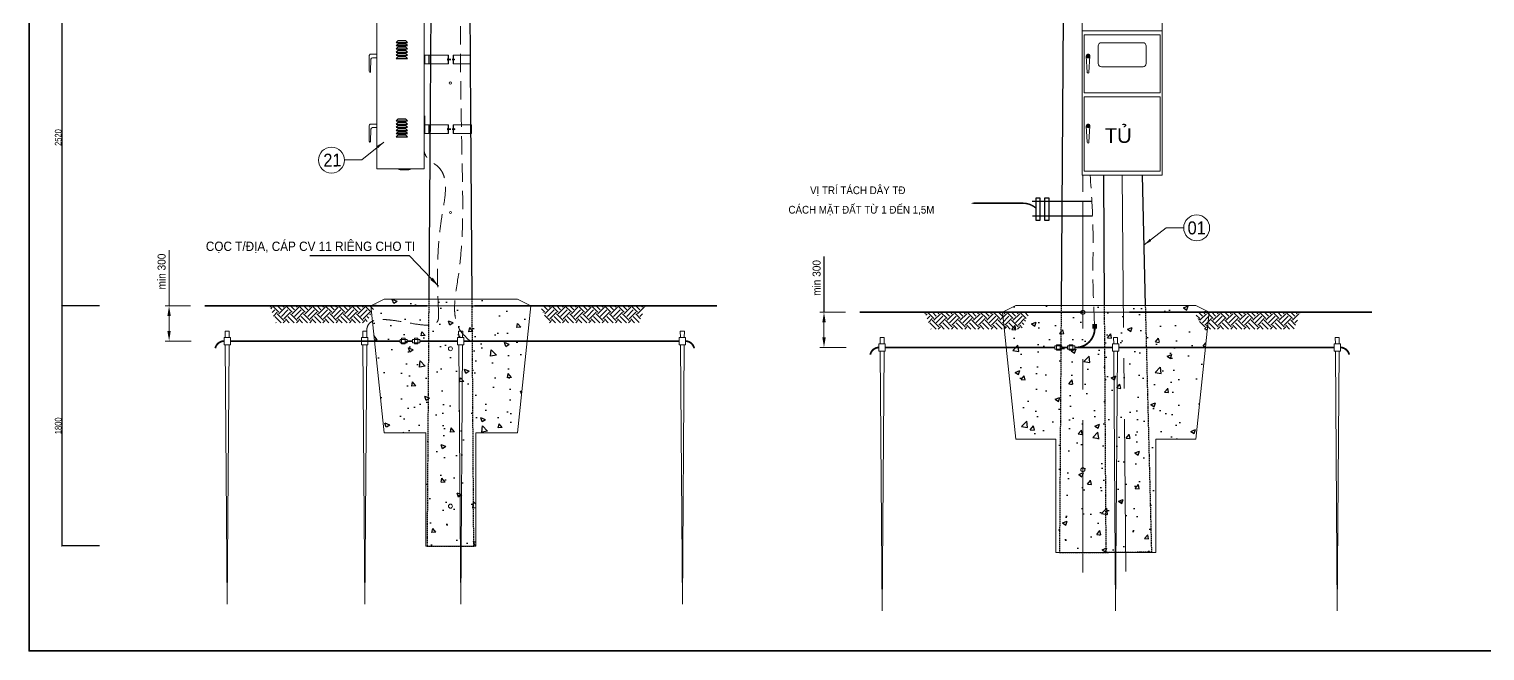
# Model space of a CAD drawing. Header units: millimetres. Extents: x -23083795 to 376618, y 113268 to 3804440.
# Drawn here: x 217200 to 228112, y 115941 to 120599 of the extents above; entities that cross this region are included whole.
import ezdxf
from ezdxf.enums import TextEntityAlignment as Align

# ---------------------------------------------------------------- set-up
doc = ezdxf.new("R2010")
doc.units = ezdxf.units.MM
doc.header["$LTSCALE"] = 6
for name, pattern in [('CENTER', [50.8, 31.75, -6.35, 6.35, -6.35]), ('DASHED', [19.05, 12.7, -6.35]), ('HIDDEN2', [4.7625, 3.175, -1.5875])]:
    doc.linetypes.add(name, pattern=pattern)
for name, color, linetype, lineweight in [('Co ban', 3, 'Continuous', 13), ('DIM', 4, 'Continuous', 13), ('Duong day', 5, 'Continuous', 30), ('duong tam', 30, 'CENTER', 5), ('Duongcoban', 4, 'Continuous', 30), ('Net dam', 1, 'Continuous', 18), ('Net manh', 4, 'Continuous', 13), ('netlonkhungten', 32, 'Continuous', 35), ('Text', 7, 'Continuous', 13), ('Truc', 6, 'Continuous', 9)]:
    doc.layers.add(name, color=color, linetype=linetype, lineweight=lineweight)
doc.layers.add('LOP1', color=7, linetype='Continuous')
doc.layers.add('xlc', color=3, linetype='Continuous')
doc.styles.add('DIM', font='techl___.ttf', dxfattribs={"width": 0.9, "height": 50})
doc.styles.get("Standard").update_dxf_attribs({"font": 'VHELVCN_1.TTF', "height": 60})
doc.styles.add('VNI-HELVE', font='VHELVEN_0.TTF', dxfattribs={"width": 0.9})
doc.dimstyles.new('D50', dxfattribs={"dimtxt": 60, "dimasz": 75, "dimexe": 30, "dimexo": 50, "dimgap": 25, "dimtad": 1, "dimdec": 0, "dimdsep": 46, "dimtxsty": 'VNI-HELVE', "dimcen": 0, "dimclrd": 256, "dimclre": 256, "dimclrt": 7, "dimadec": 0, "dimazin": 0, "dimtfac": 1, "dimtdec": 0, "dimtmove": 1, "dimatfit": 3, "dimfxl": 1, "dimtolj": 1, "dimtzin": 0, "dimlwd": -1, "dimlwe": -1, "dimarcsym": 0})
doc.dimstyles.new('TL1-1', dxfattribs={"dimtxt": 2, "dimasz": 1, "dimexe": 1, "dimexo": 1, "dimgap": 0.5, "dimtad": 1, "dimdec": 0, "dimlfac": 50, "dimzin": 0, "dimdsep": 46, "dimtxsty": 'DIM', "dimblk1": 'OBLIQUE', "dimblk2": 'OBLIQUE', "dimsah": 1, "dimcen": 0, "dimdle": 1, "dimclrd": 256, "dimclre": 256, "dimclrt": 256, "dimadec": 0, "dimazin": 0, "dimtfac": 1, "dimtdec": 0, "dimtofl": 0, "dimtmove": 0, "dimatfit": 3, "dimldrblk": 'OBLIQUE', "dimfxl": 1, "dimtolj": 1, "dimtzin": 0, "dimarcsym": 0})

# ---------------------------------------------------------------- blocks, each defined once
blk = doc.blocks.new('*D185')
at = {"layer": 'Defpoints', "color": 0}
for p in [(218459, 118526), (218249, 118262), (218464, 118262)]:
    blk.add_point(p, dxfattribs=at)
at = {"layer": 'DIM'}
for p, q in [((218249, 118944), (218249, 118526)), ((218409, 118526), (218219, 118526)), ((218249, 118451), (218249, 118337)), ((218414, 118262), (218219, 118262))]:
    blk.add_line(p, q, dxfattribs=at)
for points in [[(218236, 118451), (218261, 118451), (218249, 118526)], [(218236, 118337), (218261, 118337), (218249, 118262)]]:
    blk.add_solid(points, dxfattribs=at)
at = {"layer": 'DIM', "color": 7, "insert": (218193, 118783), "char_height": 60, "attachment_point": 5, "rotation": 90, "style": 'VNI-HELVE'}
blk.add_mtext('\\A1;min 300', dxfattribs=at)
blk = doc.blocks.new('*D186')
at = {"layer": 'Defpoints', "color": 0}
for p in [(223369, 118478), (223158, 118214), (223374, 118214)]:
    blk.add_point(p, dxfattribs=at)
at = {"layer": 'DIM'}
for p, q in [((223158, 118896), (223158, 118478)), ((223319, 118478), (223128, 118478)), ((223158, 118403), (223158, 118289)), ((223324, 118214), (223128, 118214))]:
    blk.add_line(p, q, dxfattribs=at)
for points in [[(223146, 118403), (223171, 118403), (223158, 118478)], [(223146, 118289), (223171, 118289), (223158, 118214)]]:
    blk.add_solid(points, dxfattribs=at)
at = {"layer": 'DIM', "color": 7, "insert": (223103, 118735), "char_height": 60, "attachment_point": 5, "rotation": 90, "style": 'VNI-HELVE'}
blk.add_mtext('\\A1;min 300', dxfattribs=at)
blk = doc.blocks.new('_Oblique')
at = {"color": 0, "lineweight": -2}
blk.add_line((-0.5, -0.5), (0.5, 0.5), dxfattribs=at)
blk = doc.blocks.new('*D352')
at = {"lineweight": -2}
for p, q in [((217726, 121047), (217443, 121047)), ((217444, 121048), (217444, 118526)), ((217726, 118527), (217443, 118527))]:
    blk.add_line(p, q, dxfattribs=at)
at = {"layer": 'Defpoints', "color": 0}
for p in [(217727, 121047), (217444, 118527), (217727, 118527)]:
    blk.add_point(p, dxfattribs=at)
at = {"lineweight": -2}
for p, rotation in [((217444, 121047), 90), ((217444, 118527), 270)]:
    blk.add_blockref('_Oblique', p, dxfattribs=dict(at, rotation=rotation))
at = {"insert": (217418, 119787), "char_height": 50, "attachment_point": 5, "rotation": 90, "style": 'DIM'}
blk.add_mtext('\\A1;2520', dxfattribs=at)
blk = doc.blocks.new('*D353')
at = {"lineweight": -2}
for p, q in [((217726, 118527), (217443, 118527)), ((217444, 118528), (217444, 116726)), ((217726, 116727), (217443, 116727))]:
    blk.add_line(p, q, dxfattribs=at)
at = {"layer": 'Defpoints', "color": 0}
for p in [(217727, 118527), (217444, 116727), (217727, 116727)]:
    blk.add_point(p, dxfattribs=at)
at = {"lineweight": -2}
for p, rotation in [((217444, 118527), 90), ((217444, 116727), 270)]:
    blk.add_blockref('_Oblique', p, dxfattribs=dict(at, rotation=rotation))
at = {"insert": (217418, 117627), "char_height": 50, "attachment_point": 5, "rotation": 90, "style": 'DIM'}
blk.add_mtext('\\A1;1800', dxfattribs=at)

msp = doc.modelspace()

# ---------------------------------------------------------------- hatches: boundary and pattern name
h = msp.add_hatch()
h.set_pattern_fill('AR-CONC', color=3, scale=50, style=0)
h.set_pattern_definition([(130, (-196502.63, -153118.28), (-358.6301, -31.37607), [37.5, -412.5]), (185, (-196502.63, -153118.28), (69.37567, 376.09607), [30, -330]), (79.5486, (-196532.52, -153120.9), (-289.2547, 344.71977), [31.8701, -350.57106]), (133.8158, (-196502.63, -153018.28), (-533.62052, -82.7595), [56.25, -618.75]), (83.3644, (-196547.1, -153025.17), (-467.33135, 487.05894), [47.80514, -525.8565]), (188.8158, (-196502.63, -153018.3), (-467.331, 487.0593), [45, -495]), (159, (-196552.63, -153043.28), (-298.45353, -201.30945), [37.5, -412.5]), (214, (-196552.63, -153043.28), (-121.65767, 362.57502), [30, -330]), (108.5486, (-196577.5, -153060.05), (-420.11131, 161.26525), [31.8701, -350.57106]), (142.5, (-196502.63, -153118.28), (-6.079928, 166.446927), [0, -326, 0, -335, 0, -331.25]), (172.5, (-196502.63, -153118.28), (-131.53477, 197.205856), [0, -191, 0, -318.5, 0, -126.25]), (212.5, (-196391.13, -153118.28), (-266.911218, -11.277436), [0, -125, 0, -390, 0, -517.5]), (222.5, (-196341.13, -153118.28), (-291.59308, 50.05249), [0, -162.5, 0, -259, 0, -367.5])])
h.paths.add_polyline_path([(219760.79844, 118524.91054), (219860.79844, 118574.91054), (220860.79844, 118574.91054), (220960.79844, 118524.91054), (220860.79844, 117574.91054), (220548.29844, 117574.91054), (220548.29844, 116724.91054), (220173.29844, 116724.91054), (220173.29844, 117574.91054), (219860.79844, 117574.91054)])
h = msp.add_hatch()
h.set_pattern_fill('AR-CONC', color=3, scale=50, style=0)
h.set_pattern_definition([(50, (642311.9, -153165.9), (358.6301, -31.37607), [37.5, -412.5]), (355, (642311.9, -153165.9), (-69.37567, 376.09607), [30, -330]), (100.4514, (642341.8, -153168.5), (289.2547, 344.71977), [31.8701, -350.57106]), (46.1842, (642311.9, -153065.9), (533.62052, -82.7595), [56.25, -618.75]), (96.6356, (642356.37, -153072.8), (467.33135, 487.05894), [47.80514, -525.8565]), (351.1842, (642311.9, -153065.9), (467.331, 487.0593), [45, -495]), (21, (642361.9, -153090.9), (298.45353, -201.30945), [37.5, -412.5]), (326, (642361.9, -153090.9), (121.65767, 362.57502), [30, -330]), (71.4514, (642386.77, -153107.67), (420.11131, 161.26525), [31.8701, -350.57106]), (37.5, (642311.9, -153165.89), (6.079928, 166.446927), [0, -326, 0, -335, 0, -331.25]), (7.5, (642311.9, -153165.9), (131.53477, 197.205856), [0, -191, 0, -318.5, 0, -126.25]), (327.5, (642200.4, -153165.89), (266.911218, -11.277436), [0, -125, 0, -390, 0, -517.5]), (317.5, (642150.4, -153165.9), (291.59308, 50.05249), [0, -162.5, 0, -259, 0, -367.5])])
h.paths.add_polyline_path([(226045.57431, 118477.29448), (225945.57431, 118527.29448), (224595.57431, 118527.29448), (224495.57431, 118477.29448), (224595.57431, 117527.29448), (224895.57431, 117527.29448), (224895.57431, 116677.29448), (225645.57431, 116677.29448), (225645.57431, 117527.29448), (225945.57431, 117527.29448)])
at = {"layer": 'DIM'}
h = msp.add_hatch(dxfattribs=at)
h.set_pattern_fill('EARTH', color=256, scale=11.025, angle=45, style=0)
h.set_pattern_definition([(45, (230355692.39, 28727.45), (8e-15, 99.007323735), [70.00875, -70.00875]), (45, (230355673.826, 28746.02), (8e-15, 99.007323735), [70.00875, -70.00875]), (45, (230355655.26, 28764.58), (8e-15, 99.007323735), [70.00875, -70.00875]), (135, (230355655.26, 28776.96), (-99.007323735, 8e-15), [70.00875, -70.00875]), (135, (230355673.826, 28795.52), (-99.007323735, 8e-15), [70.00875, -70.00875]), (135, (230355692.39, 28814.084), (-99.007323735, 8e-15), [70.00875, -70.00875])])
h.paths.add_polyline_path([(219793.0307, 118525.66728), (219002.98443, 118525.66728), (219049.3241, 118399.43761), (219729.93951, 118399.43761)])
h = msp.add_hatch(dxfattribs=at)
h.set_pattern_fill('EARTH', color=256, scale=11.025, angle=45, style=0)
h.set_pattern_definition([(45, (230356201.865, 28727.45), (8e-15, 99.007323735), [70.00875, -70.00875]), (45, (230356183.3, 28746.02), (8e-15, 99.007323735), [70.00875, -70.00875]), (45, (230356164.74, 28764.58), (8e-15, 99.007323735), [70.00875, -70.00875]), (135, (230356164.74, 28776.96), (-99.007323735, 8e-15), [70.00875, -70.00875]), (135, (230356183.3, 28795.52), (-99.007323735, 8e-15), [70.00875, -70.00875]), (135, (230356201.865, 28814.084), (-99.007323735, 8e-15), [70.00875, -70.00875])])
h.paths.add_polyline_path([(221028.83678, 118525.66728), (221818.88305, 118525.66728), (221772.54338, 118399.43761), (221091.92797, 118399.43761)])
h = msp.add_hatch(dxfattribs=at)
h.set_pattern_fill('EARTH', color=256, scale=11.025, angle=45, style=0)
h.set_pattern_definition([(45, (230360602.166, 28679.84), (8e-15, 99.007323735), [70.00875, -70.00875]), (45, (230360583.6, 28698.4), (8e-15, 99.007323735), [70.00875, -70.00875]), (45, (230360565.04, 28716.965), (8e-15, 99.007323735), [70.00875, -70.00875]), (135, (230360565.04, 28729.34), (-99.007323735, 8e-15), [70.00875, -70.00875]), (135, (230360583.6, 28747.904), (-99.007323735, 8e-15), [70.00875, -70.00875]), (135, (230360602.166, 28766.47), (-99.007323735, 8e-15), [70.00875, -70.00875])])
h.paths.add_polyline_path([(224702.80657, 118478.05123), (223912.7603, 118478.05123), (223959.09997, 118351.82156), (224639.71538, 118351.82156)])
h = msp.add_hatch(dxfattribs=at)
h.set_pattern_fill('EARTH', color=256, scale=11.025, angle=45, style=0)
h.set_pattern_definition([(45, (230361111.64, 28679.84), (8e-15, 99.007323735), [70.00875, -70.00875]), (45, (230361093.08, 28698.4), (8e-15, 99.007323735), [70.00875, -70.00875]), (45, (230361074.51, 28716.965), (8e-15, 99.007323735), [70.00875, -70.00875]), (135, (230361074.51, 28729.34), (-99.007323735, 8e-15), [70.00875, -70.00875]), (135, (230361093.08, 28747.904), (-99.007323735, 8e-15), [70.00875, -70.00875]), (135, (230361111.64, 28766.47), (-99.007323735, 8e-15), [70.00875, -70.00875])])
h.paths.add_polyline_path([(225938.61265, 118478.05123), (226728.65892, 118478.05123), (226682.31925, 118351.82156), (226001.70384, 118351.82156)])
at = {"layer": 'Truc'}
h = msp.add_hatch(color=256, dxfattribs=at)
h.paths.add_polyline_path([(220170.28383, 120403.83038), (220164.35325, 120403.83038), (220164.35325, 120339.03038), (220170.28383, 120339.03038)])
h.paths.add_polyline_path([(220197.39325, 120403.83038), (220191.54268, 120403.83038), (220191.54268, 120339.03038), (220197.39325, 120339.03038)])
h = msp.add_hatch(color=256, dxfattribs=at)
h.paths.add_polyline_path([(220170.28383, 119882.83046), (220164.35325, 119882.83046), (220164.35325, 119818.03046), (220170.28383, 119818.03046)])
h.paths.add_polyline_path([(220197.39325, 119882.83046), (220191.54268, 119882.83046), (220191.54268, 119818.03046), (220197.39325, 119818.03046)])

# ---------------------------------------------------------------- linework, layer by layer
msp.add_line((224950.25326, 120694.5477, -1.36858), (224935.8049, 118527.29448, -1.36858))
at = {"color": 150, "linetype": 'Continuous', "lineweight": 9}
for p, q in [((220336.9656, 120373.61433, -1.36858), (220336.9656, 120374.75812, -1.36858)), ((220336.9656, 120369.0392, -1.36858), (220336.9656, 120373.61433, -1.36858)), ((220336.9656, 120367.89541, -1.36858), (220336.9656, 120369.0392, -1.36858)), ((220380.35005, 120367.91357, -1.36858), (220380.35005, 120374.75812, -1.36858)), ((220384.01015, 120373.61433, -1.36858), (220384.01015, 120374.75812, -1.36858)), ((220384.01015, 120369.0392, -1.36858), (220384.01015, 120373.61433, -1.36858)), ((220384.01015, 120367.89541, -1.36858), (220384.01015, 120369.0392, -1.36858)), ((220336.9656, 119852.61442, -1.36858), (220336.9656, 119853.7582, -1.36858)), ((220336.9656, 119848.03928, -1.36858), (220336.9656, 119852.61442, -1.36858)), ((220336.9656, 119846.8955, -1.36858), (220336.9656, 119848.03928, -1.36858)), ((220381.00748, 119846.91365, -1.36858), (220381.00748, 119853.7582, -1.36858)), ((220384.66759, 119852.61442, -1.36858), (220384.66759, 119853.7582, -1.36858)), ((220384.66759, 119848.03928, -1.36858), (220384.66759, 119852.61442, -1.36858)), ((220384.66759, 119846.8955, -1.36858), (220384.66759, 119848.03928, -1.36858))]:
    msp.add_line(p, q, dxfattribs=at)
at = {"color": 150, "lineweight": 9}
for p, q in [((220340.1682, 120375.86559, -1.36858), (220337.42312, 120375.86559, -1.36858)), ((220340.1682, 120375.86559, -1.36858), (220340.1682, 120366.78794, -1.36858)), ((220340.1682, 120374.01644, -1.36858), (220340.46915, 120374.01644, -1.36858)), ((220340.1682, 120368.63709, -1.36858), (220340.46915, 120368.63709, -1.36858)), ((220341.14157, 120379.3313, -1.36858), (220340.46915, 120379.3313, -1.36858)), ((220340.46915, 120379.3313, -1.36858), (220340.46915, 120363.52946, -1.36858)), ((220341.14157, 120379.3313, -1.36858), (220341.14157, 120363.52946, -1.36858)), ((220379.58337, 120379.3313, -1.36858), (220379.58337, 120363.52946, -1.36858)), ((220380.25579, 120379.3313, -1.36858), (220379.58337, 120379.3313, -1.36858)), ((220380.25579, 120379.3313, -1.36858), (220380.25579, 120363.52946, -1.36858)), ((220383.55264, 120375.86559, -1.36858), (220380.80756, 120375.86559, -1.36858)), ((220384.00998, 120371.28178, -1.36858), (220384.65265, 120373.68023, -1.36858)), ((220384.00998, 120371.28178, -1.36858), (220384.65265, 120373.68023, -1.36858)), ((220384.01015, 120373.70383, -1.36858), (220384.40652, 120374.01644, -1.36858)), ((220384.01015, 120372.53717, -1.36858), (220384.40652, 120374.01644, -1.36858)), ((220384.01015, 120370.02767, -1.36858), (220385.07894, 120374.01644, -1.36858)), ((220384.01015, 120368.93095, -1.36858), (220384.06385, 120368.9733, -1.36858)), ((220384.06385, 120368.9733, -1.36858), (220385.32506, 120373.68023, -1.36858)), ((220384.06385, 120368.9733, -1.36858), (220385.32506, 120373.68023, -1.36858)), ((220384.30997, 120368.63709, -1.36858), (220384.06385, 120368.9733, -1.36858)), ((220384.30997, 120368.63709, -1.36858), (220385.75136, 120374.01644, -1.36858)), ((220384.30997, 120368.63709, -1.36858), (220384.73627, 120368.9733, -1.36858)), ((220384.40652, 120374.01644, -1.36858), (220384.65265, 120373.68023, -1.36858)), ((220384.65265, 120373.68023, -1.36858), (220385.07894, 120374.01644, -1.36858)), ((220384.73627, 120368.9733, -1.36858), (220385.99748, 120373.68023, -1.36858)), ((220384.73627, 120368.9733, -1.36858), (220385.99748, 120373.68023, -1.36858)), ((220384.98239, 120368.63709, -1.36858), (220384.73627, 120368.9733, -1.36858)), ((220384.98239, 120368.63709, -1.36858), (220386.42378, 120374.01644, -1.36858)), ((220384.98239, 120368.63709, -1.36858), (220385.40868, 120368.9733, -1.36858)), ((220385.07894, 120374.01644, -1.36858), (220385.32506, 120373.68023, -1.36858)), ((220385.32506, 120373.68023, -1.36858), (220385.75136, 120374.01644, -1.36858)), ((220385.40868, 120368.9733, -1.36858), (220386.6699, 120373.68023, -1.36858)), ((220385.40868, 120368.9733, -1.36858), (220386.6699, 120373.68023, -1.36858)), ((220385.65481, 120368.63709, -1.36858), (220385.40868, 120368.9733, -1.36858)), ((220385.65481, 120368.63709, -1.36858), (220387.0962, 120374.01644, -1.36858)), ((220385.65481, 120368.63709, -1.36858), (220386.0811, 120368.9733, -1.36858)), ((220385.75136, 120374.01644, -1.36858), (220385.99748, 120373.68023, -1.36858)), ((220385.99748, 120373.68023, -1.36858), (220386.42378, 120374.01644, -1.36858)), ((220386.0811, 120368.9733, -1.36858), (220387.34232, 120373.68023, -1.36858)), ((220386.0811, 120368.9733, -1.36858), (220387.34232, 120373.68023, -1.36858)), ((220386.32722, 120368.63709, -1.36858), (220386.0811, 120368.9733, -1.36858)), ((220386.32722, 120368.63709, -1.36858), (220387.76862, 120374.01644, -1.36858)), ((220386.32722, 120368.63709, -1.36858), (220386.75352, 120368.9733, -1.36858)), ((220386.42378, 120374.01644, -1.36858), (220386.6699, 120373.68023, -1.36858)), ((220386.6699, 120373.68023, -1.36858), (220387.0962, 120374.01644, -1.36858)), ((220386.75352, 120368.9733, -1.36858), (220388.01474, 120373.68023, -1.36858)), ((220386.75352, 120368.9733, -1.36858), (220388.01474, 120373.68023, -1.36858)), ((220386.99964, 120368.63709, -1.36858), (220386.75352, 120368.9733, -1.36858)), ((220386.99964, 120368.63709, -1.36858), (220388.44104, 120374.01644, -1.36858)), ((220386.99964, 120368.63709, -1.36858), (220387.42594, 120368.9733, -1.36858)), ((220387.0962, 120374.01644, -1.36858), (220387.34232, 120373.68023, -1.36858)), ((220387.34232, 120373.68023, -1.36858), (220387.76862, 120374.01644, -1.36858)), ((220387.42594, 120368.9733, -1.36858), (220388.68716, 120373.68023, -1.36858)), ((220387.42594, 120368.9733, -1.36858), (220388.68716, 120373.68023, -1.36858)), ((220387.67206, 120368.63709, -1.36858), (220387.42594, 120368.9733, -1.36858)), ((220387.67206, 120368.63709, -1.36858), (220389.11345, 120374.01644, -1.36858)), ((220387.67206, 120368.63709, -1.36858), (220388.09836, 120368.9733, -1.36858)), ((220387.76862, 120374.01644, -1.36858), (220388.01474, 120373.68023, -1.36858)), ((220388.01474, 120373.68023, -1.36858), (220388.44104, 120374.01644, -1.36858)), ((220388.09836, 120368.9733, -1.36858), (220389.35958, 120373.68023, -1.36858)), ((220388.09836, 120368.9733, -1.36858), (220389.35958, 120373.68023, -1.36858)), ((220388.34448, 120368.63709, -1.36858), (220388.09836, 120368.9733, -1.36858)), ((220388.34448, 120368.63709, -1.36858), (220389.36201, 120372.43457, -1.36858)), ((220388.34448, 120368.63709, -1.36858), (220388.77078, 120368.9733, -1.36858)), ((220388.44104, 120374.01644, -1.36858), (220388.68716, 120373.68023, -1.36858)), ((220388.68716, 120373.68023, -1.36858), (220389.11345, 120374.01644, -1.36858)), ((220388.77078, 120368.9733, -1.36858), (220389.36445, 120371.18892, -1.36858)), ((220388.77078, 120368.9733, -1.36858), (220389.36445, 120371.18892, -1.36858)), ((220389.0169, 120368.63709, -1.36858), (220388.77078, 120368.9733, -1.36858)), ((220389.0169, 120368.63709, -1.36858), (220389.36689, 120369.94326, -1.36858)), ((220389.0169, 120368.63709, -1.36858), (220389.4432, 120368.9733, -1.36858)), ((220389.11345, 120374.01644, -1.36858), (220389.35958, 120373.68023, -1.36858)), ((220389.35958, 120373.68023, -1.36858), (220389.3689, 120368.9147, -1.36858)), ((220340.1682, 120366.78794, -1.36858), (220337.42312, 120366.78794, -1.36858)), ((220341.14157, 120363.52946, -1.36858), (220340.46915, 120363.52946, -1.36858)), ((220380.25579, 120363.52946, -1.36858), (220379.58337, 120363.52946, -1.36858)), ((220383.55264, 120366.78794, -1.36858), (220380.80756, 120366.78794, -1.36858)), ((220340.1682, 119854.86568, -1.36858), (220337.42312, 119854.86568, -1.36858)), ((220340.1682, 119845.78802, -1.36858), (220337.42312, 119845.78802, -1.36858)), ((220340.1682, 119854.86568, -1.36858), (220340.1682, 119845.78802, -1.36858)), ((220340.1682, 119853.01652, -1.36858), (220340.46915, 119853.01652, -1.36858)), ((220340.1682, 119847.63718, -1.36858), (220340.46915, 119847.63718, -1.36858)), ((220341.14157, 119858.33138, -1.36858), (220340.46915, 119858.33138, -1.36858)), ((220340.46915, 119858.33138, -1.36858), (220340.46915, 119842.52955, -1.36858)), ((220341.14157, 119842.52955, -1.36858), (220340.46915, 119842.52955, -1.36858)), ((220341.14157, 119858.33138, -1.36858), (220341.14157, 119842.52955, -1.36858)), ((220380.2408, 119858.33138, -1.36858), (220380.2408, 119842.52955, -1.36858)), ((220380.91322, 119858.33138, -1.36858), (220380.2408, 119858.33138, -1.36858)), ((220380.91322, 119842.52955, -1.36858), (220380.2408, 119842.52955, -1.36858)), ((220380.91322, 119858.33138, -1.36858), (220380.91322, 119842.52955, -1.36858)), ((220384.21007, 119854.86568, -1.36858), (220381.46499, 119854.86568, -1.36858)), ((220384.21007, 119845.78802, -1.36858), (220381.46499, 119845.78802, -1.36858)), ((220384.66742, 119850.28187, -1.36858), (220385.31008, 119852.68031, -1.36858)), ((220384.66742, 119850.28187, -1.36858), (220385.31008, 119852.68031, -1.36858)), ((220384.66759, 119852.70392, -1.36858), (220385.06396, 119853.01652, -1.36858)), ((220384.66759, 119851.53725, -1.36858), (220385.06396, 119853.01652, -1.36858)), ((220384.66759, 119849.02775, -1.36858), (220385.73637, 119853.01652, -1.36858)), ((220384.66759, 119847.93104, -1.36858), (220384.72128, 119847.97339, -1.36858)), ((220384.72128, 119847.97339, -1.36858), (220385.9825, 119852.68031, -1.36858)), ((220384.72128, 119847.97339, -1.36858), (220385.9825, 119852.68031, -1.36858)), ((220384.9674, 119847.63718, -1.36858), (220384.72128, 119847.97339, -1.36858)), ((220384.9674, 119847.63718, -1.36858), (220386.40879, 119853.01652, -1.36858)), ((220384.9674, 119847.63718, -1.36858), (220385.3937, 119847.97339, -1.36858)), ((220385.06396, 119853.01652, -1.36858), (220385.31008, 119852.68031, -1.36858)), ((220385.31008, 119852.68031, -1.36858), (220385.73637, 119853.01652, -1.36858)), ((220385.3937, 119847.97339, -1.36858), (220386.65491, 119852.68031, -1.36858)), ((220385.3937, 119847.97339, -1.36858), (220386.65491, 119852.68031, -1.36858)), ((220385.63982, 119847.63718, -1.36858), (220385.3937, 119847.97339, -1.36858)), ((220385.63982, 119847.63718, -1.36858), (220387.08121, 119853.01652, -1.36858)), ((220385.63982, 119847.63718, -1.36858), (220386.06612, 119847.97339, -1.36858)), ((220385.73637, 119853.01652, -1.36858), (220385.9825, 119852.68031, -1.36858)), ((220385.9825, 119852.68031, -1.36858), (220386.40879, 119853.01652, -1.36858)), ((220386.06612, 119847.97339, -1.36858), (220387.32733, 119852.68031, -1.36858)), ((220386.06612, 119847.97339, -1.36858), (220387.32733, 119852.68031, -1.36858)), ((220386.31224, 119847.63718, -1.36858), (220386.06612, 119847.97339, -1.36858)), ((220386.31224, 119847.63718, -1.36858), (220387.75363, 119853.01652, -1.36858)), ((220386.31224, 119847.63718, -1.36858), (220386.73853, 119847.97339, -1.36858)), ((220386.40879, 119853.01652, -1.36858), (220386.65491, 119852.68031, -1.36858)), ((220386.65491, 119852.68031, -1.36858), (220387.08121, 119853.01652, -1.36858)), ((220386.73853, 119847.97339, -1.36858), (220387.99975, 119852.68031, -1.36858)), ((220386.73853, 119847.97339, -1.36858), (220387.99975, 119852.68031, -1.36858)), ((220386.98466, 119847.63718, -1.36858), (220386.73853, 119847.97339, -1.36858)), ((220386.98466, 119847.63718, -1.36858), (220388.42605, 119853.01652, -1.36858)), ((220386.98466, 119847.63718, -1.36858), (220387.41095, 119847.97339, -1.36858)), ((220387.08121, 119853.01652, -1.36858), (220387.32733, 119852.68031, -1.36858)), ((220387.32733, 119852.68031, -1.36858), (220387.75363, 119853.01652, -1.36858)), ((220387.41095, 119847.97339, -1.36858), (220388.67217, 119852.68031, -1.36858)), ((220387.41095, 119847.97339, -1.36858), (220388.67217, 119852.68031, -1.36858)), ((220387.65707, 119847.63718, -1.36858), (220387.41095, 119847.97339, -1.36858)), ((220387.65707, 119847.63718, -1.36858), (220389.09847, 119853.01652, -1.36858)), ((220387.65707, 119847.63718, -1.36858), (220388.08337, 119847.97339, -1.36858)), ((220387.75363, 119853.01652, -1.36858), (220387.99975, 119852.68031, -1.36858)), ((220387.99975, 119852.68031, -1.36858), (220388.42605, 119853.01652, -1.36858)), ((220388.08337, 119847.97339, -1.36858), (220389.34459, 119852.68031, -1.36858)), ((220388.08337, 119847.97339, -1.36858), (220389.34459, 119852.68031, -1.36858)), ((220388.32949, 119847.63718, -1.36858), (220388.08337, 119847.97339, -1.36858)), ((220388.32949, 119847.63718, -1.36858), (220389.77089, 119853.01652, -1.36858)), ((220388.32949, 119847.63718, -1.36858), (220388.75579, 119847.97339, -1.36858)), ((220388.42605, 119853.01652, -1.36858), (220388.67217, 119852.68031, -1.36858)), ((220388.67217, 119852.68031, -1.36858), (220389.09847, 119853.01652, -1.36858)), ((220388.75579, 119847.97339, -1.36858), (220390.01701, 119852.68031, -1.36858)), ((220388.75579, 119847.97339, -1.36858), (220390.01701, 119852.68031, -1.36858)), ((220389.00191, 119847.63718, -1.36858), (220388.75579, 119847.97339, -1.36858)), ((220389.00191, 119847.63718, -1.36858), (220390.01944, 119851.43466, -1.36858)), ((220389.00191, 119847.63718, -1.36858), (220389.42821, 119847.97339, -1.36858)), ((220389.09847, 119853.01652, -1.36858), (220389.34459, 119852.68031, -1.36858)), ((220389.34459, 119852.68031, -1.36858), (220389.77089, 119853.01652, -1.36858)), ((220389.42821, 119847.97339, -1.36858), (220390.02188, 119850.189, -1.36858)), ((220389.42821, 119847.97339, -1.36858), (220390.02188, 119850.189, -1.36858)), ((220389.67433, 119847.63718, -1.36858), (220389.42821, 119847.97339, -1.36858)), ((220389.67433, 119847.63718, -1.36858), (220390.02432, 119848.94335, -1.36858)), ((220389.67433, 119847.63718, -1.36858), (220390.10063, 119847.97339, -1.36858)), ((220389.77089, 119853.01652, -1.36858), (220390.01701, 119852.68031, -1.36858)), ((220390.01701, 119852.68031, -1.36858), (220390.02633, 119847.91479, -1.36858))]:
    msp.add_line(p, q, dxfattribs=at)
at = {"color": 150, "linetype": 'HIDDEN2', "lineweight": 9}
for p, q in [((220341.14157, 120374.01644, -1.36858), (220379.58337, 120374.01644, -1.36858)), ((220341.14157, 120368.63709, -1.36858), (220379.58337, 120368.63709, -1.36858)), ((220341.14157, 119853.01652, -1.36858), (220380.2408, 119853.01652, -1.36858)), ((220341.14157, 119847.63718, -1.36858), (220380.2408, 119847.63718, -1.36858))]:
    msp.add_line(p, q, dxfattribs=at)
at = {"color": 3, "linetype": 'HIDDEN2', "ltscale": 0.5}
for p, q in [((224935.8049, 118527.29448, -1.36858), (224923.47157, 116677.29448, -1.36858)), ((224923.47157, 116677.29448, -1.36858), (225291.09352, 116677.29448, -1.36858)), ((225615.37367, 116679.79471, -1.36858), (225273.47157, 116677.29448, -1.36858))]:
    msp.add_line(p, q, dxfattribs=at)
at = {"elevation": -1.36858}
for points in [[(220209.89171, 120749.97626), (220204.92955, 120009.97626)], [(220511.20807, 119959.97626), (220505.85291, 120758.58457)], [(220204.92955, 120009.97626), (220195.30656, 118574.91054)], [(220520.49579, 118574.91054), (220511.20807, 119959.97626)], [(225261.13824, 118527.29448), (225254.61324, 119506.04342)], [(225569.18306, 118527.29448), (225544.71269, 119506.04342)]]:
    msp.add_lwpolyline(points, dxfattribs=at)
at = {"color": 3, "linetype": 'HIDDEN2', "ltscale": 0.5, "elevation": -1.36858}
for points in [[(220195.30656, 118574.91054), (220182.90117, 116724.91054), (220532.90117, 116724.91054), (220520.49579, 118574.91054)], [(225273.47157, 116677.29448), (225261.13824, 118527.29448)], [(225615.37367, 116679.79471), (225569.18306, 118527.29448)]]:
    msp.add_lwpolyline(points, dxfattribs=at)
at = {"color": 150, "lineweight": 9}
for centre, radius, start, end in [((220338.57906, 120374.73996, -1.36858), 1.61346, 135.761274353, 224.238725647), ((220342.91328, 120371.32676, -1.36858), 5.94768, 157.380135051, 202.619864949), ((220338.57906, 120367.91357, -1.36858), 1.61346, 135.761274353, 224.238725647), ((220381.9635, 120374.73996, -1.36858), 1.61346, 135.761274353, 224.238725647), ((220386.29772, 120371.32676, -1.36858), 5.94768, 157.380135051, 202.619864949), ((220381.9635, 120367.91357, -1.36858), 1.61346, 135.761274353, 224.238725647), ((220382.3967, 120374.73996, -1.36858), 1.61346, 315.761274353, 44.238725647), ((220378.06248, 120371.32676, -1.36858), 5.94768, 337.380135051, 22.619864949), ((220382.3967, 120367.91357, -1.36858), 1.61346, 315.761274353, 44.238725647), ((220338.57906, 119853.74005, -1.36858), 1.61346, 135.761274353, 224.238725647), ((220342.91328, 119850.32685, -1.36858), 5.94768, 157.380135051, 202.619864949), ((220338.57906, 119846.91365, -1.36858), 1.61346, 135.761274353, 224.238725647), ((220382.62094, 119853.74005, -1.36858), 1.61346, 135.761274353, 224.238725647), ((220386.95515, 119850.32685, -1.36858), 5.94768, 157.380135051, 202.619864949), ((220382.62094, 119846.91365, -1.36858), 1.61346, 135.761274353, 224.238725647), ((220383.05413, 119853.74005, -1.36858), 1.61346, 315.761274353, 44.238725647), ((220378.71991, 119850.32685, -1.36858), 5.94768, 337.380135051, 22.619864949), ((220383.05413, 119846.91365, -1.36858), 1.61346, 315.761274353, 44.238725647)]:
    msp.add_arc(centre, radius, start, end, dxfattribs=at)
at = {"layer": 'Co ban'}
for p, q in [((220160.0044, 119553.2515, -1.36858), (220160.0044, 120769.55418, -1.36858)), ((220161.04125, 120403.83038, -1.36858), (220344.45357, 120403.83038, -1.36858)), ((220161.04125, 120403.83038, -1.36858), (220161.04125, 120339.03038, -1.36858)), ((220164.35325, 120403.83038, -1.36858), (220164.35325, 120339.03038, -1.36858)), ((220197.39325, 120403.83038, -1.36858), (220197.39325, 120339.03038, -1.36858)), ((220341.14157, 120403.83038, -1.36858), (220341.14157, 120339.03038, -1.36858)), ((220341.14157, 120377.91038, -1.36858), (220344.45357, 120377.91038, -1.36858)), ((220344.45357, 120403.83038, -1.36858), (220344.45357, 120339.03038, -1.36858)), ((220377.57357, 120403.83038, -1.36858), (220377.57357, 120339.03038, -1.36858)), ((220377.57357, 120403.83038, -1.36858), (220508.23176, 120403.83038, -1.36858)), ((220377.57357, 120377.91038, -1.36858), (220380.88557, 120377.91038, -1.36858)), ((220380.88557, 120403.83038, -1.36858), (220380.88557, 120339.03038, -1.36858)), ((220161.04125, 120339.03038, -1.36858), (220344.45357, 120339.03038, -1.36858)), ((220341.14157, 120364.95038, -1.36858), (220344.45357, 120364.95038, -1.36858)), ((220377.57357, 120364.95038, -1.36858), (220380.88557, 120364.95038, -1.36858)), ((220377.57357, 120339.03038, -1.36858), (220508.66628, 120339.03038, -1.36858)), ((220161.24863, 119948.74626, -1.36858), (220161.24863, 119870.98626, -1.36858)), ((220165.22303, 119948.74626, -1.36858), (220165.22303, 119870.98626, -1.36858)), ((220161.04125, 119882.83046, -1.36858), (220344.45357, 119882.83046, -1.36858)), ((220197.39325, 119882.83046, -1.36858), (220197.39325, 119818.03046, -1.36858)), ((220341.14157, 119882.83046, -1.36858), (220341.14157, 119818.03046, -1.36858)), ((220341.14157, 119856.91046, -1.36858), (220344.45357, 119856.91046, -1.36858)), ((220341.14157, 119843.95046, -1.36858), (220344.45357, 119843.95046, -1.36858)), ((220344.45357, 119882.83046, -1.36858), (220344.45357, 119818.03046, -1.36858)), ((220377.57357, 119882.83046, -1.36858), (220377.57357, 119818.03046, -1.36858)), ((220377.57357, 119882.83046, -1.36858), (220515.26115, 119882.83046, -1.36858)), ((220377.57357, 119856.91046, -1.36858), (220380.88557, 119856.91046, -1.36858)), ((220377.57357, 119843.95046, -1.36858), (220380.88557, 119843.95046, -1.36858)), ((220380.88557, 119882.83046, -1.36858), (220380.88557, 119818.03046, -1.36858)), ((220515.26115, 119882.83046, -1.36858), (220515.26115, 119818.03046, -1.36858)), ((220161.04125, 119818.03046, -1.36858), (220344.45357, 119818.03046, -1.36858)), ((220377.57357, 119818.03046, -1.36858), (220515.26115, 119818.03046, -1.36858))]:
    msp.add_line(p, q, dxfattribs=at)
at = {"layer": 'Co ban', "elevation": -1.36858}
for points in [[(220160.0044, 120680.57306), (219807.12187, 120680.57306), (219807.12187, 119553.2515), (220160.0044, 119553.2515)], [(225093.01897, 120587.69795), (225693.93815, 120587.69795)], [(219981.28662, 119545.16082), (220045.37119, 119545.16082)], [(220045.37119, 119545.16082), (219981.28662, 119545.16082)], [(220045.37119, 119545.16082), (219981.28662, 119545.16082)], [(219991.96738, 119546.50433), (219991.96738, 119551.908)], [(219991.96738, 119546.50433), (219991.96738, 119551.908)], [(219991.96738, 119546.50433), (219991.96738, 119551.908)], [(219991.96738, 119546.50433), (219991.96738, 119551.908)], [(220034.69043, 119546.50433), (220034.69043, 119551.908)], [(220034.69043, 119546.50433), (220034.69043, 119551.908)], [(220034.69043, 119546.50433), (220034.69043, 119551.908)], [(220034.69043, 119546.50433), (220034.69043, 119551.908)]]:
    msp.add_lwpolyline(points, dxfattribs=at)
for points in [[(225093.01897, 119506.04342), (225693.93815, 119506.04342), (225693.93815, 120647.78987), (225093.01897, 120647.78987)], [(225108.04195, 120121.98558), (225678.91517, 120121.98558), (225678.91517, 120557.65199), (225108.04195, 120557.65199)], [(225136.29147, 120405.37261), (225139.71583, 120405.37261), (225139.71583, 120390.71537), (225136.29147, 120390.71537)], [(225108.04195, 119536.08938), (225678.91517, 119536.08938), (225678.91517, 120091.93962), (225108.04195, 120091.93962)], [(225136.29147, 119881.45199), (225139.71583, 119881.45199), (225139.71583, 119866.79475), (225136.29147, 119866.79475)], [(219979.74841, 118249.1251), (220032.397, 118249.1251), (220032.397, 118273.6402), (219979.74841, 118273.6402)], [(219991.97222, 118282.58788), (219991.97222, 118240.17742), (220019.14017, 118240.17742), (220019.14017, 118282.58788)], [(220073.53262, 118249.1251), (220127.69165, 118249.1251), (220127.69165, 118273.6402), (220073.53262, 118273.6402)], [(220087.41776, 118282.58788), (220087.41776, 118240.17742), (220114.5857, 118240.17742), (220114.5857, 118282.58788)], [(224889.52428, 118201.50905), (224942.17287, 118201.50905), (224942.17287, 118226.02414), (224889.52428, 118226.02414)], [(224901.74809, 118234.97183), (224901.74809, 118192.56137), (224928.91604, 118192.56137), (224928.91604, 118234.97183)], [(224983.30849, 118201.50905), (225037.46752, 118201.50905), (225037.46752, 118226.02414), (224983.30849, 118226.02414)], [(224997.19363, 118234.97183), (224997.19363, 118192.56137), (225024.36157, 118192.56137), (225024.36157, 118234.97183)]]:
    msp.add_lwpolyline(points, close=True, dxfattribs=at)
for points in [[(225237.23957, 120317.28432), (225549.71755, 120317.28432, 0.4142135624), (225573.75431, 120341.32108), (225573.75431, 120473.5233, 0.4142135624), (225549.71755, 120497.56007), (225237.23957, 120497.56007, 0.4142135624), (225213.20281, 120473.5233), (225213.20281, 120341.32108, 0.4142135624)], [(219807.12187, 120412.11545), (219760.73853, 120412.11545, 0.4142135624), (219749.21853, 120400.59545), (219749.21853, 120293.72409, 0.1639424449), (219753.22096, 120275.41341), (219754.35946, 120275.17894, 0.415628977), (219757.40246, 120282.03436), (219762.20624, 120374.21908, -0.3990454906), (219773.71063, 120385.13958), (219807.12187, 120385.13958)], [(219807.12187, 119888.19804), (219760.73853, 119888.19804, 0.4142135624), (219749.21853, 119876.67804), (219749.21853, 119769.80668, 0.1639424449), (219753.22096, 119751.496), (219754.35946, 119751.26153, 0.415628977), (219757.40246, 119758.11695), (219762.20624, 119850.30167, -0.3990454906), (219773.71063, 119861.22217), (219807.12187, 119861.22217)], [(219991.96738, 119546.50433, 0.0628937606), (220034.69043, 119546.50433, 0.1257875212), (220056.05195, 119546.50433), (220056.05195, 119551.908, 0.1257875212), (220034.69043, 119551.908, 0.0628937535), (219991.96738, 119551.908, 0.1257875211), (219970.60586, 119551.908), (219970.60586, 119546.50433, 0.1257875212), (219991.96738, 119546.50433)], [(220034.69043, 119546.50433, -0.0628937606), (219991.96738, 119546.50433, -0.1257875212), (219970.60586, 119546.50433), (219970.60586, 119551.908, -0.1257875212), (219991.96738, 119551.908, -0.0628937535), (220034.69043, 119551.908, -0.1257875211), (220056.05195, 119551.908), (220056.05195, 119546.50433, -0.1257875212), (220034.69043, 119546.50433)], [(220034.69043, 119546.50433, -0.0628937606), (219991.96738, 119546.50433, -0.1257875212), (219970.60586, 119546.50433), (219970.60586, 119551.908, -0.1257875212), (219991.96738, 119551.908, -0.0628937535), (220034.69043, 119551.908, -0.1257875211), (220056.05195, 119551.908), (220056.05195, 119546.50433, -0.1257875212), (220034.69043, 119546.50433)], [(219991.96738, 119546.50433, 0.0628937606), (220034.69043, 119546.50433, 0.1257875212), (220056.05195, 119546.50433), (220056.05195, 119551.908, 0.1257875212), (220034.69043, 119551.908, 0.0628937535), (219991.96738, 119551.908, 0.1257875211), (219970.60586, 119551.908), (219970.60586, 119546.50433, 0.1257875212), (219991.96738, 119546.50433)]]:
    msp.add_lwpolyline(points, format="xyb", close=True, dxfattribs=at)
for points in [[(225152.07511, 120398.04399), (225144.17676, 120275.04415, -0.9378453534), (225131.83054, 120275.04415), (225123.93219, 120398.04399)], [(225152.07511, 119874.12337), (225144.17676, 119751.12354, -0.9378453534), (225131.83054, 119751.12354), (225123.93219, 119874.12337)]]:
    msp.add_lwpolyline(points, format="xyb", dxfattribs=at)
at = {"layer": 'Co ban'}
for centre, radius in [((225138.00365, 120398.04399, -1.36858), 14.07146), ((225138.00365, 120398.04399, -1.36858), 10.41035), ((225138.00365, 119874.12337, -1.36858), 14.07146), ((225138.00365, 119874.12337, -1.36858), 10.41035)]:
    msp.add_circle(centre, radius, dxfattribs=at)
at = {"layer": 'DIM', "elevation": -1.36858}
for points in [[(218248.62747, 118525.66728), (218248.62747, 118942.1336)], [(223158.40334, 118478.05123), (223158.40334, 118894.51755)]]:
    msp.add_lwpolyline(points, dxfattribs=at)
at = {"layer": 'Duong day', "ltscale": 3}
msp.add_lwpolyline([(224747.67361, 119257.71561, 10.90125, 10.90125, 0.1813917151), (224649.46897, 119294.92061, 10.90125, 10.90125, 0), (224380.05742, 119294.84435, 58.14, 0, 0), (224258.07988, 119294.80983, 0, 0, 0)], format="xyseb", dxfattribs=at)
at = {"layer": 'Duong day', "linetype": 'DASHED', "ltscale": 3, "const_width": 13.23, "elevation": -1.36858}
msp.add_lwpolyline([(225186.28268, 118372.97766, -0.4674453684), (225037.46752, 118213.7666)], format="xyb", dxfattribs=at)
at = {"layer": 'Duong day', "const_width": 21.168, "elevation": -1.36858}
msp.add_lwpolyline([(225179.40308, 118366.09806), (225193.16228, 118366.09806), (225193.16228, 118379.85726), (225179.40308, 118379.85726)], close=True, dxfattribs=at)
at = {"layer": 'Duong day', "const_width": 14.22225, "elevation": -1.36858}
msp.add_lwpolyline([(225178.84081, 118372.97766, 1), (225193.72456, 118372.97766, 1)], format="xyb", close=True, dxfattribs=at)
at = {"layer": 'Duong day', "ltscale": 2, "const_width": 13.23, "elevation": -1.36858}
for points in [[(218660.4393, 118261.69686, 0.3500706021), (218595.0503, 118208.19791, 1)], [(222119.6699, 118261.69686, -0.3500706021), (222185.05889, 118208.19791, -1)], [(223570.21517, 118214.08081, 0.3500706021), (223504.82617, 118160.58186, 1)], [(227029.44577, 118214.08081, -0.3500706021), (227094.83476, 118160.58186, -1)]]:
    msp.add_lwpolyline(points, format="xyb", dxfattribs=at)
at = {"layer": 'Duong day', "linetype": 'DASHED', "ltscale": 3, "const_width": 13.23, "elevation": -1.36858}
for points in [[(218707.92166, 118261.38265), (219979.74841, 118261.38265)], [(220127.69165, 118261.38265), (220410.51802, 118261.38265)], [(220458.00039, 118261.38265), (222072.18753, 118261.38265)], [(223617.69753, 118213.7666), (224889.52428, 118213.7666)], [(225037.46752, 118213.7666), (225320.29389, 118213.7666)], [(225367.77626, 118213.7666), (226981.9634, 118213.7666)]]:
    msp.add_lwpolyline(points, dxfattribs=at)
at = {"layer": 'Duong day', "linetype": 'DASHED', "ltscale": 1.5, "const_width": 13.23, "elevation": -1.36858}
for points in [[(220073.53262, 118261.38265), (220032.397, 118261.38265)], [(224983.30849, 118213.7666), (224942.17287, 118213.7666)]]:
    msp.add_lwpolyline(points, dxfattribs=at)
at = {"layer": 'Duong day', "linetype": 'DASHED', "lineweight": 20, "ltscale": 1.8}
for points in [[(220505.77733, 118261.38265, -1.36858), (220434.54311, 118336.84057, -1.36858), (220416.01025, 118744.71743), (220447.69554, 119477.2807), (220433.60791, 120498.81973), (220424.8126, 121908.23234), (220407.21846, 122255.28182), (220383.83809, 122365.1822, -1.36858), (220282.88065, 122370.26522), (220154.31498, 122360.96568), (219951.30673, 122359.29822), (219543.20356, 122367.95354), (219352.40117, 122441.13066, -1.36858), (219382.52598, 122547.26113, -1.36858)], [(220269.53662, 118461.37122, -1.36858), (220294.37843, 119200.16377), (220263.43737, 119569.63776), (220174.43212, 119647.92875), (220160.0044, 119685.29589, -1.36858)], [(225186.28268, 118380.41953, -1.36858), (225174.39004, 118709.41203), (225174.39004, 119107.03694), (225153.31578, 119506.04342, -1.36858)], [(219731.1901, 118302.97711, -1.36858), (219732.23552, 118357.55665, -1.36858), (220097.07511, 118389.84966), (220265.20499, 118418.44736), (220269.53662, 118461.37122, -1.36858)]]:
    msp.add_spline(points, degree=3, dxfattribs=at)
at = {"layer": 'duong tam', "ltscale": 6}
for p, q in [((225098.47157, 119379.24388, -1.36858), (225098.47157, 119506.04342, -1.36858)), ((225393.47856, 119506.04342, -1.36858), (225420.05867, 116527.29448, -1.36858)), ((225098.47157, 116527.29448, -1.36858), (225098.47157, 119303.77629, -1.36858))]:
    msp.add_line(p, q, dxfattribs=at)
at = {"layer": 'Duongcoban'}
for points, elevation in [([(225166.27418, 119308.39643), (224717.74346, 119308.39643)], -2.92949), ([(225171.71713, 119197.22766), (224720.2348, 119197.22766)], -2.87334)]:
    msp.add_lwpolyline(points, dxfattribs=dict(at, elevation=elevation))
for points in [[(224747.95768, 119336.05242), (224776.95171, 119336.05242), (224776.95171, 119165.87729), (224747.95768, 119165.87729)], [(224813.44119, 119336.05242), (224842.43522, 119336.05242), (224842.43522, 119165.87729), (224813.44119, 119165.87729)]]:
    msp.add_lwpolyline(points, close=True, dxfattribs=at)
at = {"layer": 'LOP1', "color": 150, "linetype": 'Continuous', "lineweight": 9}
for p, q in [((220340.1682, 120373.61433, -1.36858), (220337.42312, 120373.61433, -1.36858)), ((220340.1682, 120369.0392, -1.36858), (220337.42312, 120369.0392, -1.36858)), ((220383.55264, 120373.61433, -1.36858), (220380.80756, 120373.61433, -1.36858)), ((220383.55264, 120369.0392, -1.36858), (220380.80756, 120369.0392, -1.36858)), ((220340.1682, 119852.61442, -1.36858), (220337.42312, 119852.61442, -1.36858)), ((220340.1682, 119848.03928, -1.36858), (220337.42312, 119848.03928, -1.36858)), ((220384.21007, 119852.61442, -1.36858), (220381.46499, 119852.61442, -1.36858)), ((220384.21007, 119848.03928, -1.36858), (220381.46499, 119848.03928, -1.36858))]:
    msp.add_line(p, q, dxfattribs=at)
at = {"layer": 'Net dam', "const_width": 11.025, "elevation": -1.36858}
for points in [[(218515.7627, 118525.66728), (220183.74726, 118525.66728)], [(220537.84962, 118525.66728), (222355.13038, 118525.66728)], [(223425.53857, 118478.05123), (225093.52313, 118478.05123)], [(225447.62549, 118478.05123), (227264.90625, 118478.05123)]]:
    msp.add_lwpolyline(points, dxfattribs=at)
at = {"layer": 'Net dam', "elevation": -1.36858}
for points in [[(218699.22867, 118289.38518), (218699.65847, 118336.84057), (218669.27029, 118336.84057), (218669.7001, 118289.38518)], [(219731.067, 118289.38518), (219731.4968, 118336.84057), (219701.10862, 118336.84057), (219701.53843, 118289.38518)], [(220449.30739, 118289.38518), (220449.7372, 118336.84057), (220419.34902, 118336.84057), (220419.77882, 118289.38518)], [(222110.9769, 118289.38518), (222111.40671, 118336.84057), (222081.01853, 118336.84057), (222081.44833, 118289.38518)], [(218670.08118, 118234.00853), (218684.46438, 116289.49161), (218698.84759, 118234.00853)], [(219701.91951, 118234.00853), (219716.30271, 116289.49161), (219730.68591, 118234.00853)], [(220420.15991, 118234.00853), (220434.54311, 116289.49161), (220448.92631, 118234.00853)], [(222081.82942, 118234.00853), (222096.21262, 116289.49161), (222110.59582, 118234.00853)], [(223609.00454, 118241.76913), (223609.43434, 118289.22451), (223579.04616, 118289.22451), (223579.47597, 118241.76913)], [(223579.85705, 118186.39248), (223594.24025, 116241.87556), (223608.62346, 118186.39248)], [(225359.08326, 118241.76913), (225359.51307, 118289.22451), (225329.12489, 118289.22451), (225329.55469, 118241.76913)], [(225329.93578, 118186.39248), (225344.31898, 116241.87556), (225358.70218, 118186.39248)], [(227020.75277, 118241.76913), (227021.18258, 118289.22451), (226990.7944, 118289.22451), (226991.2242, 118241.76913)], [(226991.60529, 118186.39248), (227005.98849, 116241.87556), (227020.37169, 118186.39248)]]:
    msp.add_lwpolyline(points, dxfattribs=at)
for points in [[(218660.4393, 118234.00853), (218707.92166, 118234.00853), (218707.92166, 118289.38518), (218660.4393, 118289.38518)], [(219692.27763, 118234.00853), (219739.75999, 118234.00853), (219739.75999, 118289.38518), (219692.27763, 118289.38518)], [(220410.51802, 118234.00853), (220458.00039, 118234.00853), (220458.00039, 118289.38518), (220410.51802, 118289.38518)], [(222072.18753, 118234.00853), (222119.6699, 118234.00853), (222119.6699, 118289.38518), (222072.18753, 118289.38518)], [(223570.21517, 118186.39248), (223617.69753, 118186.39248), (223617.69753, 118241.76913), (223570.21517, 118241.76913)], [(225320.29389, 118186.39248), (225367.77626, 118186.39248), (225367.77626, 118241.76913), (225320.29389, 118241.76913)], [(226981.9634, 118186.39248), (227029.44577, 118186.39248), (227029.44577, 118241.76913), (226981.9634, 118241.76913)]]:
    msp.add_lwpolyline(points, close=True, dxfattribs=at)
at = {"layer": 'Net manh', "ltscale": 10}
for p, q in [((219860.79844, 118574.91054, -1.36858), (219760.79844, 118524.91054, -1.36858)), ((219760.79844, 118524.91054, -1.36858), (219860.79844, 117574.91054, -1.36858)), ((220960.79844, 118524.91054, -1.36858), (219760.79844, 118524.91054, -1.36858)), ((220860.79844, 118574.91054, -1.36858), (219860.79844, 118574.91054, -1.36858)), ((220860.79844, 118574.91054, -1.36858), (220960.79844, 118524.91054, -1.36858)), ((220960.79844, 118524.91054, -1.36858), (220860.79844, 117574.91054, -1.36858)), ((224595.57431, 118527.29448, -1.36858), (224495.57431, 118477.29448, -1.36858)), ((224595.57431, 118527.29448, -1.36858), (225945.57431, 118527.29448, -1.36858)), ((225945.57431, 118527.29448, -1.36858), (226045.57431, 118477.29448, -1.36858)), ((224495.57431, 118477.29448, -1.36858), (226045.57431, 118477.29448, -1.36858)), ((224495.57431, 118477.29448, -1.36858), (224595.57431, 117527.29448, -1.36858)), ((226045.57431, 118477.29448, -1.36858), (225945.57431, 117527.29448, -1.36858)), ((220173.29844, 117574.91054, -1.36858), (219860.79844, 117574.91054, -1.36858)), ((220173.29844, 116724.91054, -1.36858), (220173.29844, 117574.91054, -1.36858)), ((220860.79844, 117574.91054, -1.36858), (220548.29844, 117574.91054, -1.36858)), ((220548.29844, 117574.91054, -1.36858), (220548.29844, 116724.91054, -1.36858)), ((224595.57431, 117527.29448, -1.36858), (224895.57431, 117527.29448, -1.36858)), ((224895.57431, 117527.29448, -1.36858), (224895.57431, 116677.29448, -1.36858)), ((225645.57431, 116677.29448, -1.36858), (225645.57431, 117527.29448, -1.36858)), ((225645.57431, 117527.29448, -1.36858), (225945.57431, 117527.29448, -1.36858)), ((220548.29844, 116724.91054, -1.36858), (220173.29844, 116724.91054, -1.36858)), ((224895.57431, 116677.29448, -1.36858), (225645.57431, 116677.29448, -1.36858))]:
    msp.add_line(p, q, dxfattribs=at)
for centre, radius in [((220357.90117, 120194.91054, -1.36858), 9), ((220357.90117, 119224.91054, -1.36858), 8), ((225098.47157, 118477.29448, -1.36858), 15), ((220357.90117, 118204.91054, -1.36858), 15), ((225098.47157, 117297.29448, -1.36858), 15), ((220357.90117, 117024.91054, -1.36858), 15)]:
    msp.add_circle(centre, radius, dxfattribs=at)
at = {"layer": 'netlonkhungten'}
msp.add_lwpolyline([(217199.50715, 129379.02217), (235750.78522, 129379.02217), (235750.78522, 115940.65733), (217199.50715, 115940.65733)], close=True, dxfattribs=at)
at = {"layer": 'Text'}
for centre in [(219466.22725, 119617.72812, -1.36858), (225951.84398, 119109.92083, -1.36858)]:
    msp.add_circle(centre, 97.2, dxfattribs=at)
at = {"layer": 'xlc', "ltscale": 10}
for p, q in [((219952.04502, 120499.626, -1.36858), (219964.13387, 120511.626, -1.36858)), ((219952.04502, 120499.626, -1.36858), (220036.04502, 120499.626, -1.36858)), ((219952.04502, 120475.626, -1.36858), (219964.13387, 120487.626, -1.36858)), ((220023.95618, 120511.626, -1.36858), (219964.13387, 120511.626, -1.36858)), ((220023.95618, 120487.626, -1.36858), (219964.13387, 120487.626, -1.36858)), ((220036.04502, 120499.626, -1.36858), (220023.95618, 120511.626, -1.36858)), ((220036.04502, 120475.626, -1.36858), (220023.95618, 120487.626, -1.36858)), ((219952.04502, 120475.626, -1.36858), (220036.04502, 120475.626, -1.36858)), ((219952.04502, 120451.626, -1.36858), (219964.13387, 120463.626, -1.36858)), ((219952.04502, 120451.626, -1.36858), (220036.04502, 120451.626, -1.36858)), ((219952.04502, 120427.626, -1.36858), (219964.13387, 120439.626, -1.36858)), ((219952.04502, 120427.626, -1.36858), (220036.04502, 120427.626, -1.36858)), ((219952.04502, 120403.626, -1.36858), (219964.13387, 120415.626, -1.36858)), ((219952.04502, 120403.626, -1.36858), (220036.04502, 120403.626, -1.36858)), ((219952.04502, 120379.626, -1.36858), (219964.13387, 120391.626, -1.36858)), ((219952.04502, 120379.626, -1.36858), (220036.04502, 120379.626, -1.36858)), ((220023.95618, 120463.626, -1.36858), (219964.13387, 120463.626, -1.36858)), ((220023.95618, 120439.626, -1.36858), (219964.13387, 120439.626, -1.36858)), ((220023.95618, 120415.626, -1.36858), (219964.13387, 120415.626, -1.36858)), ((220023.95618, 120391.626, -1.36858), (219964.13387, 120391.626, -1.36858)), ((220036.04502, 120451.626, -1.36858), (220023.95618, 120463.626, -1.36858)), ((220036.04502, 120427.626, -1.36858), (220023.95618, 120439.626, -1.36858)), ((220036.04502, 120403.626, -1.36858), (220023.95618, 120415.626, -1.36858)), ((220036.04502, 120379.626, -1.36858), (220023.95618, 120391.626, -1.36858)), ((219952.04502, 119912.25469, -1.36858), (219964.13387, 119924.25469, -1.36858)), ((219952.04502, 119912.25469, -1.36858), (220036.04502, 119912.25469, -1.36858)), ((219952.04502, 119888.25469, -1.36858), (219964.13387, 119900.25469, -1.36858)), ((219952.04502, 119888.25469, -1.36858), (220036.04502, 119888.25469, -1.36858)), ((219952.04502, 119864.25469, -1.36858), (219964.13387, 119876.25469, -1.36858)), ((219952.04502, 119864.25469, -1.36858), (220036.04502, 119864.25469, -1.36858)), ((219952.04502, 119840.25469, -1.36858), (219964.13387, 119852.25469, -1.36858)), ((219952.04502, 119840.25469, -1.36858), (220036.04502, 119840.25469, -1.36858)), ((219952.04502, 119816.25469, -1.36858), (219964.13387, 119828.25469, -1.36858)), ((220023.95618, 119924.25469, -1.36858), (219964.13387, 119924.25469, -1.36858)), ((220023.95618, 119900.25469, -1.36858), (219964.13387, 119900.25469, -1.36858)), ((220023.95618, 119876.25469, -1.36858), (219964.13387, 119876.25469, -1.36858)), ((220023.95618, 119852.25469, -1.36858), (219964.13387, 119852.25469, -1.36858)), ((220023.95618, 119828.25469, -1.36858), (219964.13387, 119828.25469, -1.36858)), ((220036.04502, 119912.25469, -1.36858), (220023.95618, 119924.25469, -1.36858)), ((220036.04502, 119888.25469, -1.36858), (220023.95618, 119900.25469, -1.36858)), ((220036.04502, 119864.25469, -1.36858), (220023.95618, 119876.25469, -1.36858)), ((220036.04502, 119840.25469, -1.36858), (220023.95618, 119852.25469, -1.36858)), ((220036.04502, 119816.25469, -1.36858), (220023.95618, 119828.25469, -1.36858)), ((219952.04502, 119816.25469, -1.36858), (220036.04502, 119816.25469, -1.36858)), ((219952.04502, 119792.25469, -1.36858), (219964.13387, 119804.25469, -1.36858)), ((219952.04502, 119792.25469, -1.36858), (220036.04502, 119792.25469, -1.36858)), ((220023.95618, 119804.25469, -1.36858), (219964.13387, 119804.25469, -1.36858)), ((220036.04502, 119792.25469, -1.36858), (220023.95618, 119804.25469, -1.36858))]:
    msp.add_line(p, q, dxfattribs=at)

# ---------------------------------------------------------------- texts
at = {"insert": (225364.77918, 119801.20867), "char_height": 110, "attachment_point": 5}
msp.add_mtext('{\\fVNI-Aptima|b0|i0|c0|p2;T\\fArial|b0|i0|c0|p34;Ủ}', dxfattribs=at)
at = {"layer": 'Text', "style": 'VNI-HELVE', "width": 0.9}
msp.add_text('21', height=97.2, rotation=0.763932409, dxfattribs=at).set_placement((219473.28446, 119618.15697, -1.36858), align=Align.MIDDLE_CENTER)
for s, p in [('VÒ TRÍ TAÙCH DAÂY TÑ', (223053.86966, 119362.85556)), ('CAÙCH MAËT ÑAÁT TÖØ 1 ÑEÁN 1,5M', (222891.87496, 119217.07626))]:
    msp.add_text(s, height=58.14, dxfattribs=at).set_placement(p)
for s, height, p in [('01', 97.2, (225951.84398, 119109.92083, -1.36858)), ('COÏC T/ÑÒA, CAÙP CV 11 RIEÂNG CHO TI', 70, (219309.22124, 118972.13088, -1.36858))]:
    msp.add_text(s, height=height, dxfattribs=at).set_placement(p, align=Align.MIDDLE_CENTER)

# ---------------------------------------------------------------- dimensions: what is measured, and where the dimension line sits
at = {"color": 3}
for base, p1, p2, picture, middle in [((217444.23817, 118526.9596), (217727.39113, 121046.9596), (217727.39113, 118526.9596), '*D352', (217418.18993, 119786.9596)), ((217444.23817, 116726.9596), (217727.39113, 118526.9596), (217727.39113, 116726.9596), '*D353', (217418.11683, 117626.9596))]:
    dim = msp.add_linear_dim(base=base, p1=p1, p2=p2, angle=90, dimstyle='TL1-1', override={"dimlfac": 1}, dxfattribs=at)
    dim.commit()
    dim.dimension.update_dxf_attribs({"geometry": picture, "text_midpoint": middle})
at = {"layer": 'DIM'}
for base, p1, p2, picture, middle in [((218248.62747, 118261.69686, -1.36858), (218459.35507, 118525.66728, -1.36858), (218464.01355, 118261.69686, -1.36858), '*D185', (218248.62747, 118782.80496, -1.36858)), ((223158.40334, 118214.08081, -1.36858), (223369.13094, 118478.05123, -1.36858), (223373.78942, 118214.08081, -1.36858), '*D186', (223158.40334, 118735.1889, -1.36858))]:
    dim = msp.add_linear_dim(base=base, p1=p1, p2=p2, angle=90, text='min 300', dimstyle='D50', dxfattribs=at)
    dim.commit()
    dim.dimension.update_dxf_attribs({"geometry": picture, "text_midpoint": middle, "dimtype": 160})

# ---------------------------------------------------------------- leaders
at = {"lineweight": 5}
msp.add_leader([(220268.28853, 118674.52239, -1.36858), (220050.0197, 118901.63397, -1.36858), (219303.73667, 118901.63397, -1.36858)], dimstyle='D50', override={"dimtad": 0}, dxfattribs=at)
at = {"layer": 'Text'}
for points in [[(219857.53671, 119753.47741, -1.36858), (219693.86888, 119620.76347, -1.36858), (219563.41861, 119619.02406, -1.36858)], [(225557.79345, 118982.84804, -1.36858), (225724.18211, 119109.92083, -1.36858), (225854.64398, 119109.92083, -1.36858)]]:
    msp.add_leader(points, dimstyle='D50', override={"dimasz": 60, "dimclrd": 6}, dxfattribs=at)

doc.saveas('drawing.dxf')
